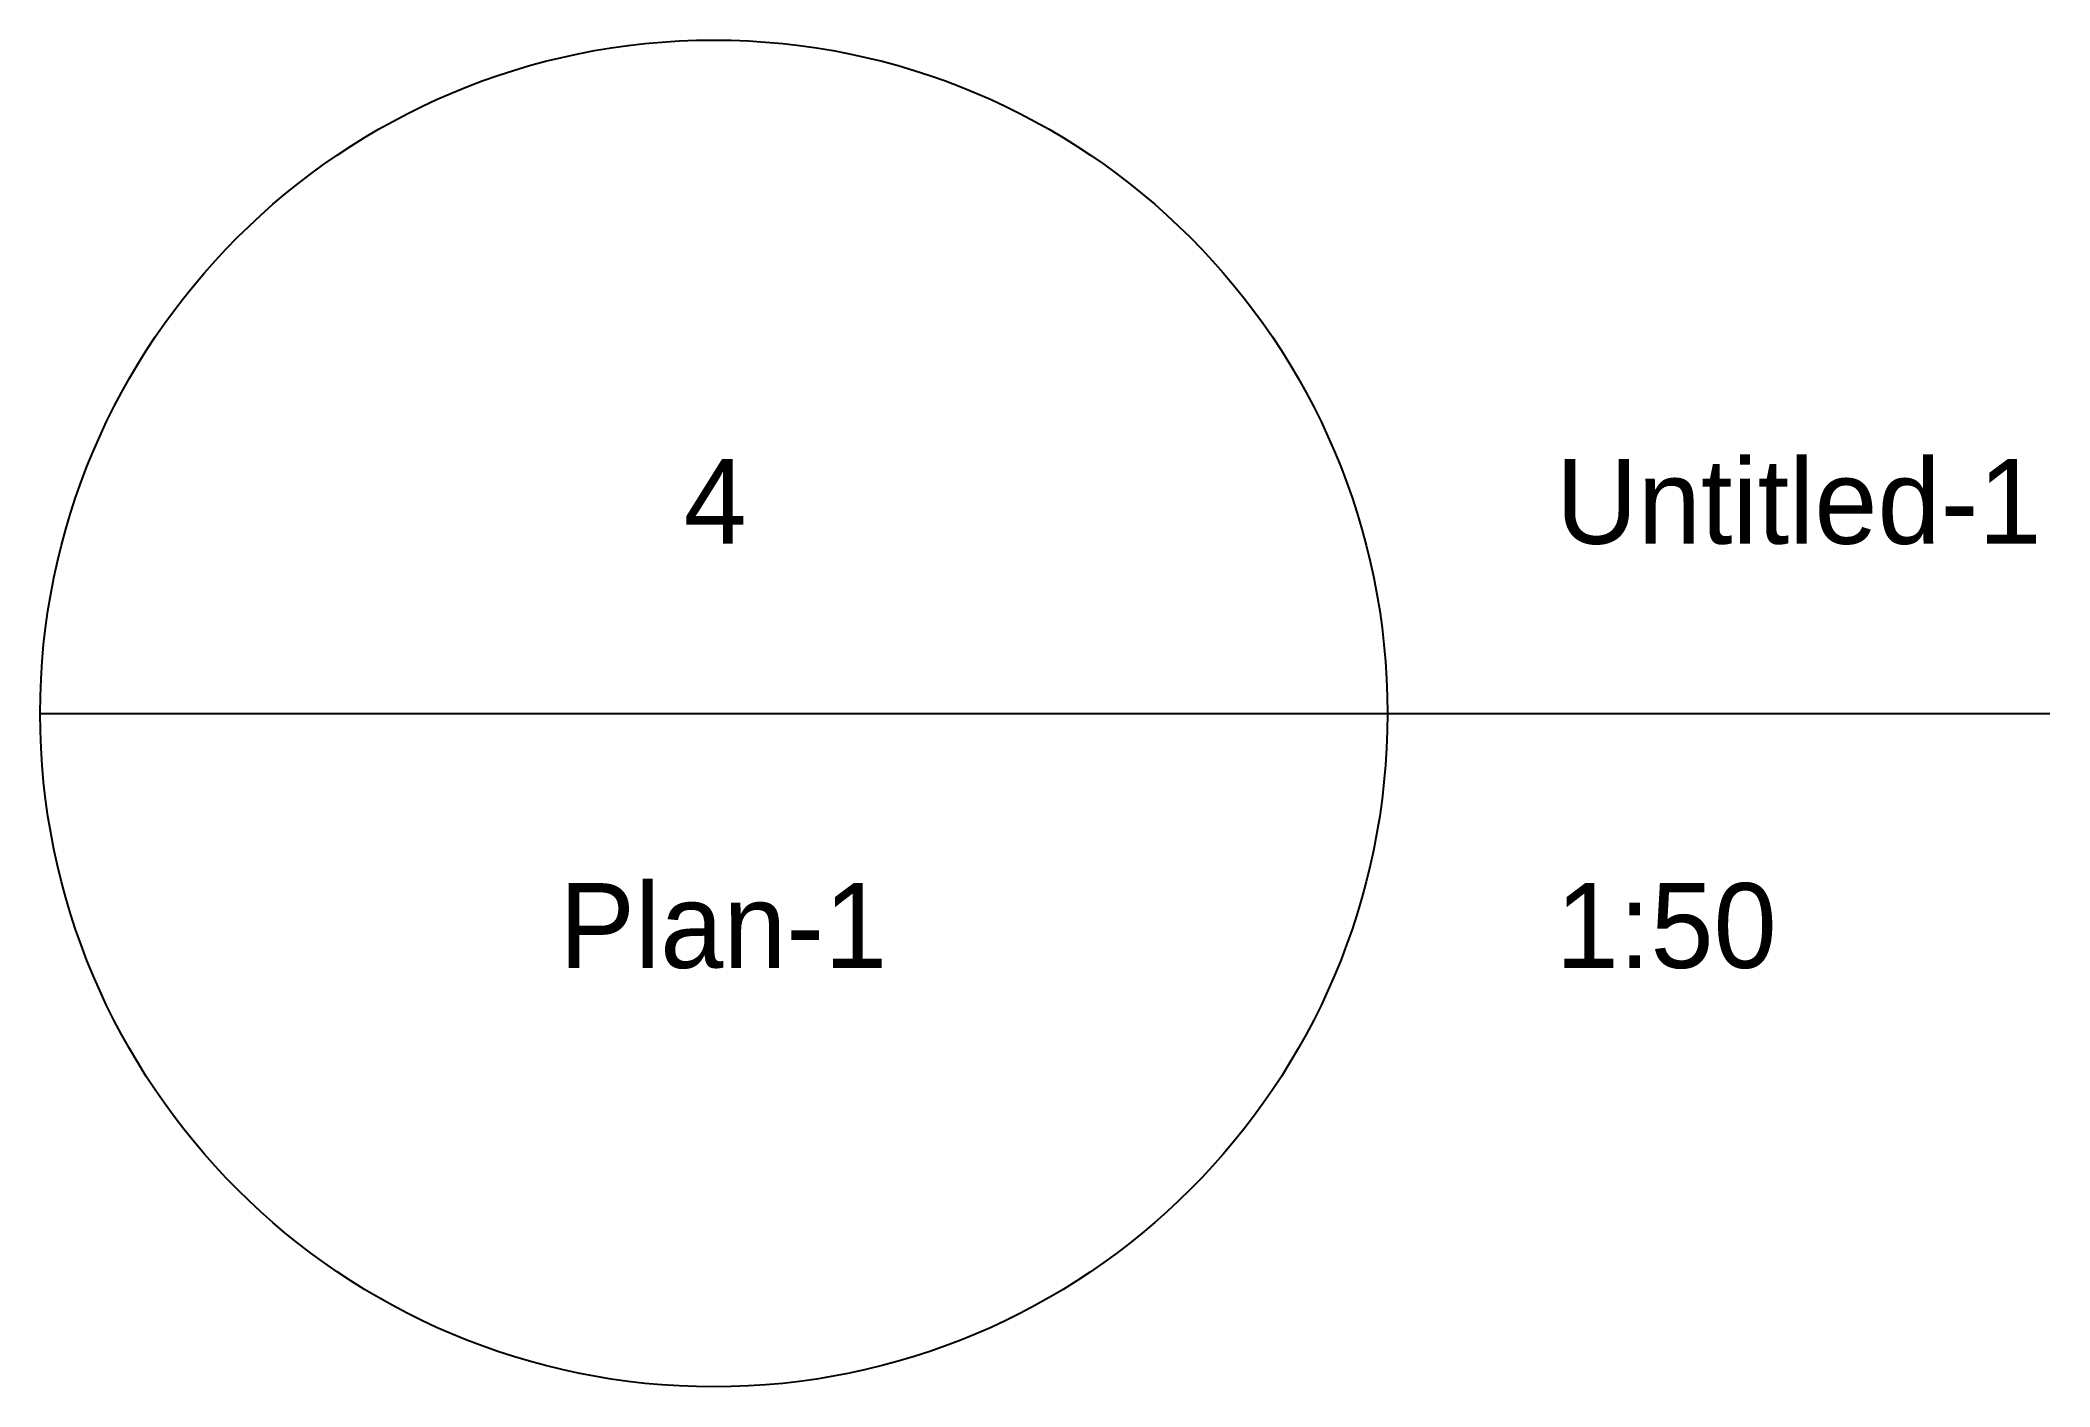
# Model space of a CAD drawing. Extents: x 412 to 12278413, y -37566 to -21.
# Drawn here: x 12278388.86 to 12278412.54, y -348 to -332.12 of the extents above.
import ezdxf

# ---------------------------------------------------------------- set-up
doc = ezdxf.new("R2010")
doc.units = 0
doc.layers.add('01_A_AccesTren_t', color=7, linetype='Continuous')

msp = doc.modelspace()

# ---------------------------------------------------------------- linework, layer by layer
at = {"layer": '01_A_AccesTren_t'}
for p, q in [((12278388.855, -340.06), (12278404.73, -340.06)), ((12278396.862, -340.06), (12278412.536, -340.06))]:
    msp.add_line(p, q, dxfattribs=at)
msp.add_circle((12278396.793, -340.06), 7.938, dxfattribs=at)

# ---------------------------------------------------------------- texts
for s, p in [('4', (12278396.438, -338.06)), ('Untitled-1', (12278406.715, -338.06)), ('Plan-1', (12278394.972, -343.06)), ('1:50', (12278406.715, -343.06))]:
    msp.add_text(s, height=1, dxfattribs=at).set_placement(p)

doc.saveas('drawing.dxf')
